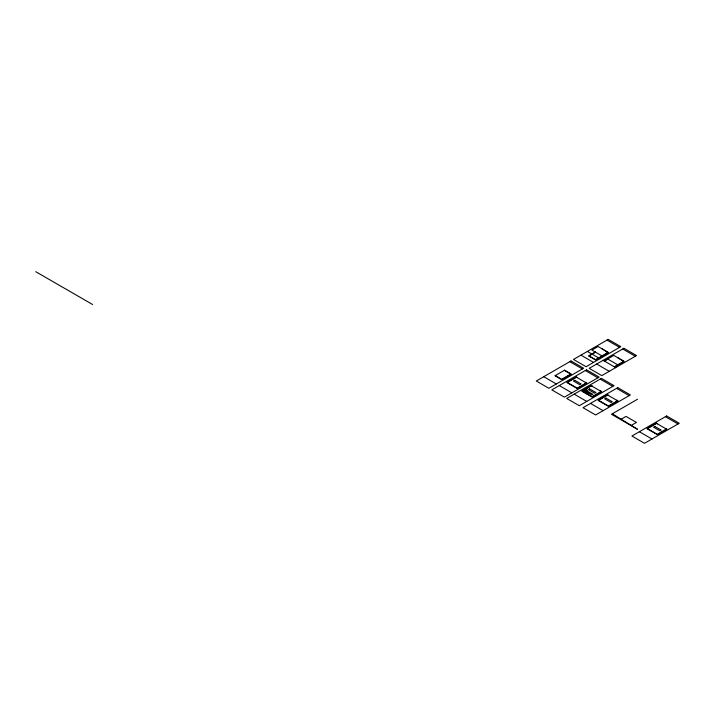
<?xml version="1.0" encoding="UTF-8"?>
<svg xmlns="http://www.w3.org/2000/svg" width="715" height="715" viewBox="0 0 715 715"><rect width="100%" height="100%" fill="white"/><g stroke="black" fill="none" stroke-linecap="round" stroke-linejoin="round"><path stroke-width="1.07" d="M595.291 352.039L588.552 355.927L595.586 359.994L598.705 358.197M595.631 352.182L589.115 355.936L595.577 359.663L607.786 352.62L607.062 352.2L607.491 351.95M601.762 348.643L607.276 352.075M570.293 373.516L569.864 373.766L570.588 374.186L561.704 379.308L555.251 375.581M598.902 358.081L608.51 352.54L598.071 346.507L591.886 350.073L602.039 355.936M604.193 360.95L613.792 355.409L624.231 361.433L614.623 366.974M604.479 361.12L607.902 359.144M617.483 357.536L622.997 360.968M623.212 360.843L622.783 361.093L623.507 361.513L614.337 366.804M584.021 392.07L587.23 390.211L585.496 389.21M584.378 392.276L585.782 391.463M584.745 392.481L586.148 391.677M585.102 392.696L586.506 391.883M585.469 392.901L586.872 392.088M585.826 393.107L587.23 392.303M586.193 393.322L587.596 392.508M586.55 393.527L587.953 392.723M586.917 393.742L588.32 392.928M587.274 393.947L588.677 393.134M637.539 399.229L611.486 414.271L637.539 429.313L612.353 413.771M621.174 419.213L626.036 416.407L636.457 422.422L631.247 425.434M622.72 349L635.313 356.267M606.999 340.099L619.583 347.374M607.616 358.975L617.76 364.829M603.102 360.324L615.794 367.653M587.381 351.423L600.073 358.751M596.659 364.042L609.251 371.308M580.938 355.149L593.53 362.416M616.545 388.361L629.137 395.636M585.317 370.531L597.91 377.806M600.216 379.102L612.809 386.377M665.424 416.693L678.017 423.959M569.792 361.665L582.385 368.94M608.429 395.493L616.831 400.337M657.308 423.816L665.71 428.669M564.35 370.334L570.078 373.641M577.202 377.663L585.594 382.507M592.1 386.234L600.493 391.078M585.129 389.416L586.872 390.417M584.772 389.63L592.878 394.305L591.788 394.93L583.681 390.256M584.405 389.836L586.148 390.837M584.048 390.041L585.782 391.051M590.492 403.403L603.085 410.678M559.264 385.573L571.857 392.848M574.163 394.144L586.756 401.419M639.371 431.735L651.964 439.001M543.74 376.707L556.333 383.982M35.75 271.691L92.628 304.527M608.224 339.393L573.484 359.448L586.077 366.715L620.817 346.659L608.224 339.393M571.026 360.959L536.286 381.015L548.879 388.281L583.619 368.225L571.026 360.959M564.564 370.209L554.956 375.75L561.704 379.647L571.312 374.097L564.564 370.209M586.55 369.825L551.81 389.881L564.403 397.147L599.143 377.091L586.55 369.825M623.945 348.285L589.214 368.341L601.807 375.616L636.538 355.561L623.945 348.285M576.406 376.948L566.807 382.489L577.228 388.513L586.827 382.963L585.817 382.382L585.379 382.632L586.103 383.052L577.228 388.173L567.379 382.489L576.263 377.368L577.416 377.538L576.406 376.948M574.699 380.273L573.421 381.015L579.794 384.688L581.072 383.955L574.699 380.273M601.449 378.396L566.709 398.452L579.302 405.718L614.042 385.662L601.449 378.396M591.305 385.519L581.706 391.06L592.127 397.084L601.726 391.534L600.716 390.953L600.278 391.203L601.002 391.623L592.127 396.745L582.278 391.06L591.162 385.939L592.315 386.109L591.305 385.519M589.598 388.844L588.329 389.577L594.692 393.259L595.97 392.517L589.598 388.844M617.778 387.655L583.038 407.711L595.631 414.977L630.371 394.921L617.778 387.655M607.634 394.778L598.035 400.32L608.456 406.343L618.055 400.793L617.045 400.212L616.607 400.463L617.331 400.883L608.456 406.004L598.616 400.32L607.491 395.198L608.653 395.368L607.634 394.778M605.936 398.103L604.658 398.836L611.021 402.518L612.299 401.776L605.936 398.103M666.657 415.978L631.917 436.034L644.51 443.309L679.25 423.253L666.657 415.978M656.513 423.11L646.914 428.651L657.335 434.666L666.934 429.125L665.924 428.535L665.486 428.794L666.21 429.206L657.335 434.336L647.495 428.651L656.37 423.521L657.532 423.691L656.513 423.11M654.815 426.435L653.537 427.168L659.909 430.841L661.178 430.108L654.815 426.435"/></g></svg>
